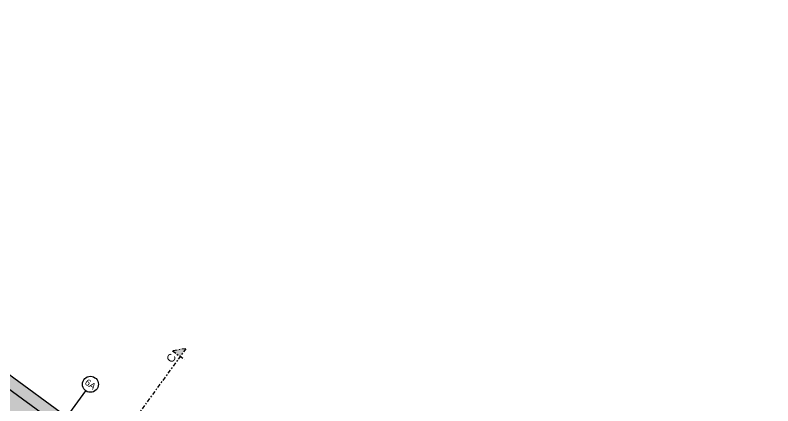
# Model space of a CAD drawing. Header units: millimetres. Extents: x 400382 to 401267, y 4543945 to 4544126.
# Drawn here: x 400745.24 to 400792.59, y 4544050.26 to 4544074.68 of the extents above; entities that cross this region are included whole.
import ezdxf
from ezdxf.enums import TextEntityAlignment as Align

# ---------------------------------------------------------------- set-up
doc = ezdxf.new("R2010")
doc.units = ezdxf.units.MM
doc.linetypes.add('AKS', pattern=[3, 2.5, -0.25, 0, -0.25])
doc.linetypes.add('CENTER', pattern=[2, 1.25, -0.25, 0.25, -0.25])
for name, color, linetype in [('aks prota', 2, 'AKS'), ('caks prota', 4, 'Continuous'), ('kesit tarama prota', 252, 'Continuous'), ('kolon tarama prota', 252, 'Continuous'), ('perde prota', 1, 'Continuous'), ('skesit prota', 7, 'Continuous'), ('taks prota', 7, 'Continuous'), ('tkesit prota', 7, 'Continuous')]:
    doc.layers.add(name, color=color, linetype=linetype)
doc.styles.add('Arial', font='Arial.ttf')
doc.styles.add('TAKS', font='Arial Unicode.ttf')

msp = doc.modelspace()

# ---------------------------------------------------------------- hatches: boundary and pattern name
at = {"layer": 'kesit tarama prota'}
h = msp.add_hatch(color=256, dxfattribs=at)
h.dxf.hatch_style = 1
h.paths.add_polyline_path([(400755.06642, 4544053.70517), (400755.90468, 4544053.83686), (400755.5514, 4544053.35189)])
at = {"layer": 'kolon tarama prota'}
h = msp.add_hatch(color=256, dxfattribs=at)
h.dxf.hatch_style = 1
h.paths.add_polyline_path([(400803.72632, 4544009.33707), (400715.93468, 4544073.28909), (400690.79298, 4544038.77523), (400692.00541, 4544037.89203), (400705.8401, 4544027.81608), (400705.82967, 4544017.50939), (400720.00495, 4544017.49169), (400733.14296, 4544007.9252), (400805.78903, 4544007.83448)])
h.paths.add_polyline_path([(400733.45489, 4544009.92483), (400720.72959, 4544019.1908), (400707.52936, 4544019.20728), (400707.54135, 4544028.80376), (400693.46935, 4544039.05249), (400716.49142, 4544070.65657), (400799.97638, 4544009.84175)], flags=16)
h.paths.add_polyline_path([(400750.0006, 4544017.95423), (400750.00216, 4544019.20424), (400747.90215, 4544019.20686), (400747.90058, 4544017.95685), (400746.43136, 4544017.95869), (400746.4411, 4544025.75874), (400750.64986, 4544025.75349), (400750.6483, 4544024.50348), (400752.74831, 4544024.50085), (400752.74935, 4544025.75086), (400762.30539, 4544025.73893), (400762.30436, 4544024.48873), (400764.03966, 4544024.48656), (400764.03148, 4544017.93671), (400761.73966, 4544017.93957), (400761.74122, 4544019.18958), (400759.64121, 4544019.1922), (400759.63964, 4544017.94219)], flags=0)
h.paths.add_polyline_path([(400750.30098, 4544018.25386), (400750.30254, 4544019.50387), (400747.60252, 4544019.50724), (400747.60096, 4544018.25723), (400746.73174, 4544018.25832), (400746.74073, 4544025.45836), (400750.34948, 4544025.45386), (400750.34792, 4544024.20385), (400753.04794, 4544024.20048), (400753.0495, 4544025.45049), (400762.00554, 4544025.4393), (400762.00398, 4544024.1891), (400763.73928, 4544024.18693), (400763.73185, 4544018.23709), (400762.04004, 4544018.2392), (400762.0416, 4544019.48921), (400759.34158, 4544019.49258), (400759.34002, 4544018.24257)], flags=0)
h.paths.add_polyline_path([(400728.48066, 4544057.22162), (400728.23818, 4544057.39825), (400729.41578, 4544059.01483), (400729.65826, 4544058.83819)], flags=0)

# ---------------------------------------------------------------- linework, layer by layer
at = {"layer": 'aks prota', "ltscale": 10}
for p, q in [((400807.26333, 4544005.83262), (400712.74796, 4544074.68256)), ((400722.14844, 4544013.45978), (400749.64538, 4544051.20685))]:
    msp.add_line(p, q, dxfattribs=at)
at = {"layer": 'caks prota', "ltscale": 0.05}
msp.add_circle((400749.94029, 4544051.61063), 0.5, dxfattribs=at)
at = {"layer": 'perde prota'}
msp.add_line((400715.93468, 4544073.28909), (400805.78903, 4544007.83448), dxfattribs=at)
at = {"layer": 'skesit prota', "linetype": 'CENTER', "ltscale": 0.2}
for p, q in [((400755.90468, 4544053.83686), (400717.41796, 4544001.00333)), ((400755.90468, 4544053.83686), (400755.06642, 4544053.70517)), ((400755.06642, 4544053.70517), (400755.79388, 4544053.17525))]:
    msp.add_line(p, q, dxfattribs=at)

# ---------------------------------------------------------------- texts
at = {"layer": 'taks prota', "style": 'TAKS'}
msp.add_text('6A', height=0.400003, rotation=323.433614, dxfattribs=at).set_placement((400749.94029, 4544051.61063), align=Align.MIDDLE_CENTER)
at = {"layer": 'tkesit prota', "style": 'Arial'}
msp.add_text('C', height=0.5, rotation=53.928447, dxfattribs=at).set_placement((400755.03807, 4544052.90197))

doc.saveas('drawing.dxf')
